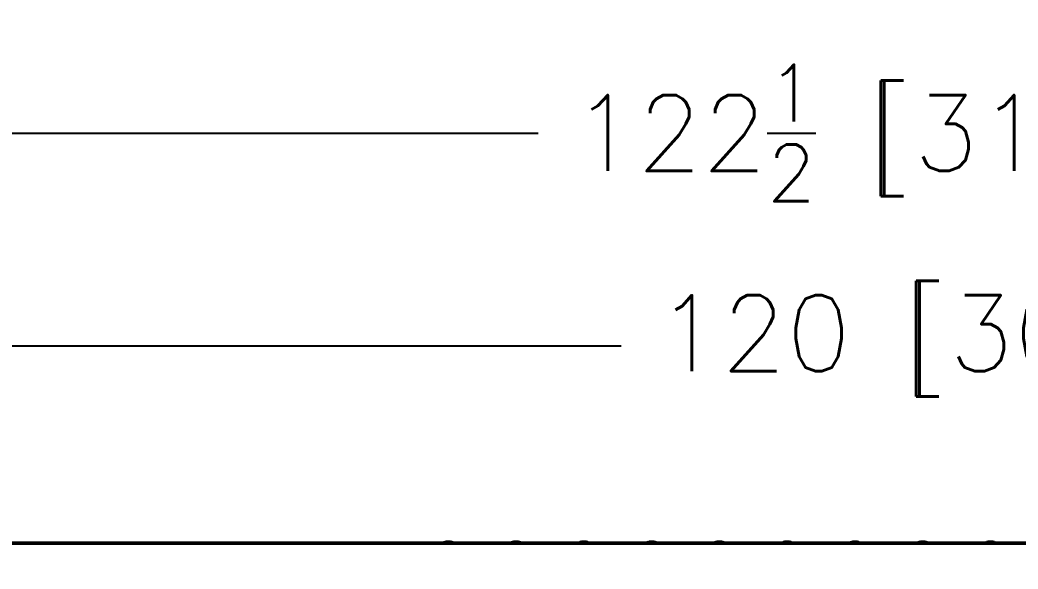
# Model space of a CAD drawing. Header units: inches. Extents: x 6 to 170, y 1 to 50.
# Drawn here: x 87.19 to 106.93, y 16.79 to 27.66 of the extents above; entities that cross this region are included whole.
import ezdxf

# ---------------------------------------------------------------- set-up
doc = ezdxf.new("R2010")
doc.units = ezdxf.units.IN
doc.header["$LTSCALE"] = 8
doc.header["$MEASUREMENT"] = 0
doc.layers.add('Visible (ANSI)', color=7, linetype='Continuous', lineweight=50)
doc.styles.get("Standard").update_dxf_attribs({"font": 'romans.shx'})
doc.dimstyles.get("Standard").update_dxf_attribs({"dimtxt": 1.5, "dimasz": 0.75, "dimexe": 0.5, "dimexo": 0.5, "dimgap": 0.09, "dimtad": 0, "dimtih": 1, "dimtoh": 1, "dimdec": 5, "dimzin": 0, "dimdsep": 46, "dimlunit": 5, "dimtxsty": 'Standard', "dimcen": 0, "dimclrd": 256, "dimclre": 256, "dimclrt": 256, "dimadec": 0, "dimazin": 0, "dimtfac": 0.75, "dimtdec": 5, "dimtofl": 0, "dimtmove": 0, "dimatfit": 3, "dimfxl": 0, "dimtolj": 1, "dimtzin": 0, "dimlwd": -1, "dimlwe": -1, "dimarcsym": 0})

# ---------------------------------------------------------------- blocks, each defined once
blk = doc.blocks.new('*D8')
for p, q in [((47.052, 17.807), (47.052, 21.711)), ((167.052, 17.807), (167.052, 21.711)), ((48.552, 21.211), (99.078, 21.211)), ((165.552, 21.211), (112.292, 21.211))]:
    blk.add_line(p, q)
for points in [[(48.552, 21.461), (48.552, 20.961), (47.052, 21.211)], [(165.552, 21.461), (165.552, 20.961), (167.052, 21.211)]]:
    blk.add_solid(points)
at = {"layer": 'Defpoints', "color": 0}
for p in [(167.052, 21.211), (47.052, 17.307), (167.052, 17.307)]:
    blk.add_point(p, dxfattribs=at)
at = {"insert": (105.685, 21.211), "char_height": 1.5, "attachment_point": 5}
blk.add_mtext('\\A1;120 [3048]', dxfattribs=at)
blk = doc.blocks.new('*D9')
for p, q in [((44.552, 15.152), (44.552, 25.921)), ((167.052, 17.807), (167.052, 25.921)), ((46.052, 25.421), (97.442, 25.421)), ((165.552, 25.421), (111.567, 25.421))]:
    blk.add_line(p, q)
for points in [[(46.052, 25.671), (46.052, 25.171), (44.552, 25.421)], [(165.552, 25.671), (165.552, 25.171), (167.052, 25.421)]]:
    blk.add_solid(points)
at = {"layer": 'Defpoints', "color": 0}
for p in [(167.052, 25.421), (167.052, 17.307), (44.552, 14.652)]:
    blk.add_point(p, dxfattribs=at)
at = {"insert": (104.504, 25.421), "char_height": 1.5, "attachment_point": 5}
blk.add_mtext('\\A1;122{\\H0.750000x;\\S1/2;} [3111]', dxfattribs=at)

msp = doc.modelspace()

# ---------------------------------------------------------------- linework, layer by layer
at = {"layer": 'Visible (ANSI)'}
for p, q in [((47.052053, 17.307259), (167.052053, 17.307259)), ((95.633672, 17.327259), (95.690434, 17.327259)), ((96.973672, 17.327259), (97.030434, 17.327259)), ((98.313672, 17.327259), (98.370434, 17.327259)), ((99.653672, 17.327259), (99.710434, 17.327259)), ((100.993672, 17.327259), (101.050434, 17.327259)), ((102.333672, 17.327259), (102.390434, 17.327259)), ((103.673672, 17.327259), (103.730434, 17.327259)), ((105.013672, 17.327259), (105.070434, 17.327259)), ((106.353672, 17.327259), (106.410434, 17.327259))]:
    msp.add_line(p, q, dxfattribs=at)
for centre, start, end in [((95.633672, 17.202259), 90, 122.8598804), ((95.690434, 17.202259), 57.1401196, 90), ((96.973672, 17.202259), 90, 122.8598804), ((97.030434, 17.202259), 57.1401196, 90), ((98.313672, 17.202259), 90, 122.8598804), ((98.370434, 17.202259), 57.1401196, 90), ((99.653672, 17.202259), 90, 122.8598804), ((99.710434, 17.202259), 57.1401196, 90), ((100.993672, 17.202259), 90, 122.8598804), ((101.050434, 17.202259), 57.1401196, 90), ((102.333672, 17.202259), 90, 122.8598804), ((102.390434, 17.202259), 57.1401196, 90), ((103.673672, 17.202259), 90, 122.8598804), ((103.730434, 17.202259), 57.1401196, 90), ((105.013672, 17.202259), 90, 122.8598804), ((105.070434, 17.202259), 57.1401196, 90), ((106.353672, 17.202259), 90, 122.8598804), ((106.410434, 17.202259), 57.1401196, 90)]:
    msp.add_arc(centre, 0.125, start, end, dxfattribs=at)

# ---------------------------------------------------------------- dimensions: what is measured, and where the dimension line sits
at = {"color": 7}
for base, p1, picture, middle in [((167.052053, 25.421078), (44.552063, 14.652259), '*D9', (104.504032, 25.421078)), ((167.052053, 21.21134), (47.052053, 17.307259), '*D8', (105.685186, 21.21134))]:
    dim = msp.add_linear_dim(base=base, p1=p1, p2=(167.052053, 17.307259), dimstyle='Standard', override={"dimasz": 1.5, "dimgap": 0.25, "dimtix": 1}, dxfattribs=at)
    dim.commit()
    dim.dimension.update_dxf_attribs({"geometry": picture, "text_midpoint": middle, "dimtype": 160})

doc.saveas('drawing.dxf')
